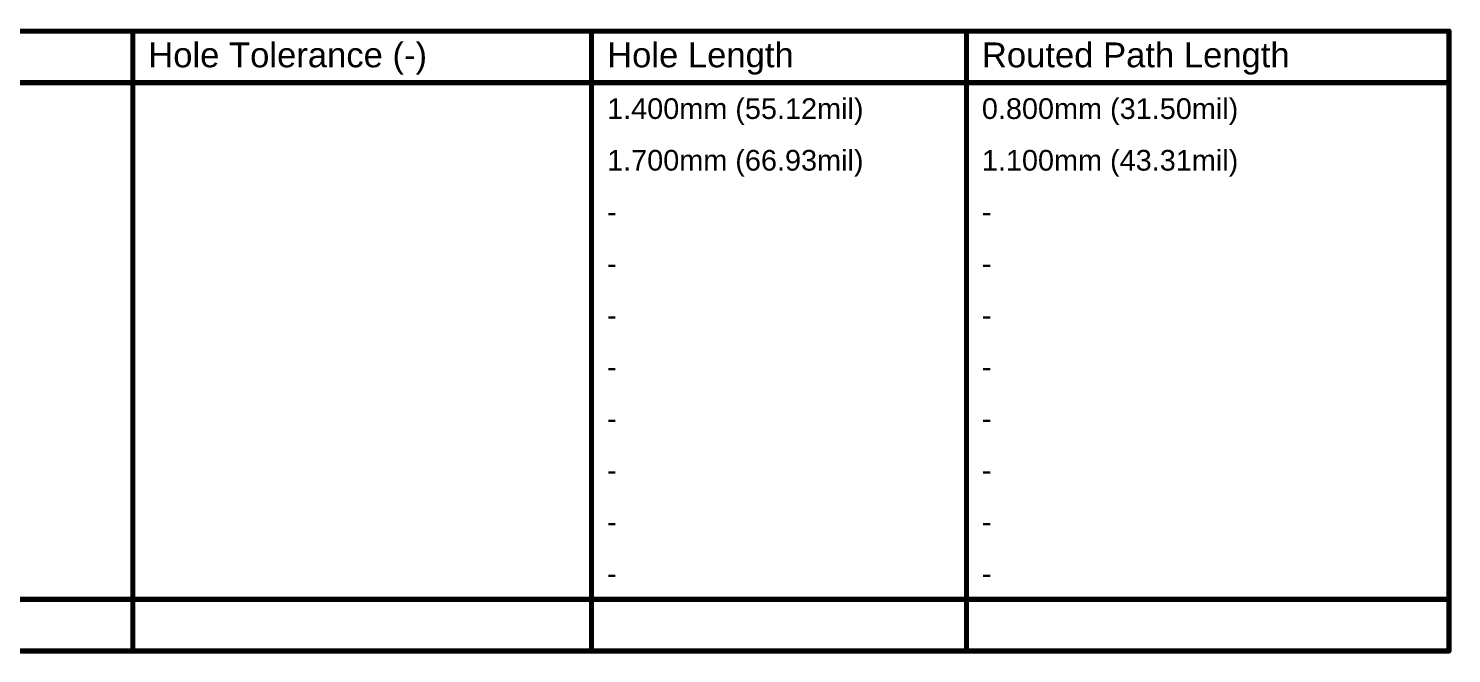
# Model space of a CAD drawing. Header units: millimetres. Extents: x -16 to 330, y -45 to 150.
# Drawn here: x 225.4 to 330.5, y 103.8 to 149.9 of the extents above; entities that cross this region are included whole.
import ezdxf

# ---------------------------------------------------------------- set-up
doc = ezdxf.new("R2010")
doc.units = ezdxf.units.MM
doc.layers.add('DrillDrawing', color=1, linetype='Continuous')
doc.styles.add('Arial', font='arial.ttf', dxfattribs={"height": 0.2})

msp = doc.modelspace()

# ---------------------------------------------------------------- linework, layer by layer
at = {"layer": 'DrillDrawing', "const_width": 0.381}
for points in [[(-4.18, 149.73), (330.3, 149.73)], [(233.12, 104.01), (233.12, 149.73)], [(266.99, 104.01), (266.99, 149.73)], [(294.67, 104.01), (294.67, 149.73)], [(330.3, 104.01), (330.3, 149.73)], [(-4.18, 145.92), (330.3, 145.92)], [(-4.18, 107.82), (330.3, 107.82)], [(-4.18, 104.01), (330.3, 104.01)]]:
    msp.add_lwpolyline(points, dxfattribs=at)
at = {"layer": 'DrillDrawing', "const_width": 0.191}
for points in [[(233.02, 149.73, 1), (233.21, 149.73, 1)], [(266.9, 149.73, 1), (267.09, 149.73, 1)], [(294.58, 149.73, 1), (294.77, 149.73, 1)], [(330.2, 149.73, 1), (330.39, 149.73, 1)], [(330.2, 149.73, 1), (330.39, 149.73, 1)], [(330.2, 145.92, 1), (330.39, 145.92, 1)], [(330.2, 107.82, 1), (330.39, 107.82, 1)], [(233.02, 104.01, 1), (233.21, 104.01, 1)], [(266.9, 104.01, 1), (267.09, 104.01, 1)], [(294.58, 104.01, 1), (294.77, 104.01, 1)], [(330.2, 104.01, 1), (330.39, 104.01, 1)], [(330.2, 104.01, 1), (330.39, 104.01, 1)]]:
    msp.add_lwpolyline(points, format="xyb", close=True, dxfattribs=at)

# ---------------------------------------------------------------- texts
at = {"layer": 'DrillDrawing', "style": 'Arial'}
for s, height, p in [('Hole Tolerance (-)', 1.8288, (234.26, 147.06)), ('Hole Length', 1.8288, (268.14, 147.06)), ('Routed Path Length', 1.8288, (295.81, 147.06)), ('1.400mm (55.12mil)', 1.524, (268.14, 143.25)), ('0.800mm (31.50mil)', 1.524, (295.81, 143.25)), ('1.700mm (66.93mil)', 1.524, (268.14, 139.44)), ('1.100mm (43.31mil)', 1.524, (295.81, 139.44)), ('-', 1.52, (268.14, 135.63)), ('-', 1.52, (295.81, 135.63)), ('-', 1.52, (268.14, 131.82)), ('-', 1.52, (295.81, 131.82)), ('-', 1.52, (268.14, 128.01)), ('-', 1.52, (295.81, 128.01)), ('-', 1.52, (268.14, 124.2)), ('-', 1.52, (295.81, 124.2)), ('-', 1.52, (268.14, 120.39)), ('-', 1.52, (295.81, 120.39)), ('-', 1.52, (268.14, 116.58)), ('-', 1.52, (295.81, 116.58)), ('-', 1.52, (268.14, 112.77)), ('-', 1.52, (295.81, 112.77)), ('-', 1.52, (268.14, 108.96)), ('-', 1.52, (295.81, 108.96))]:
    msp.add_text(s, height=height, dxfattribs=at).set_placement(p)

doc.saveas('drawing.dxf')
